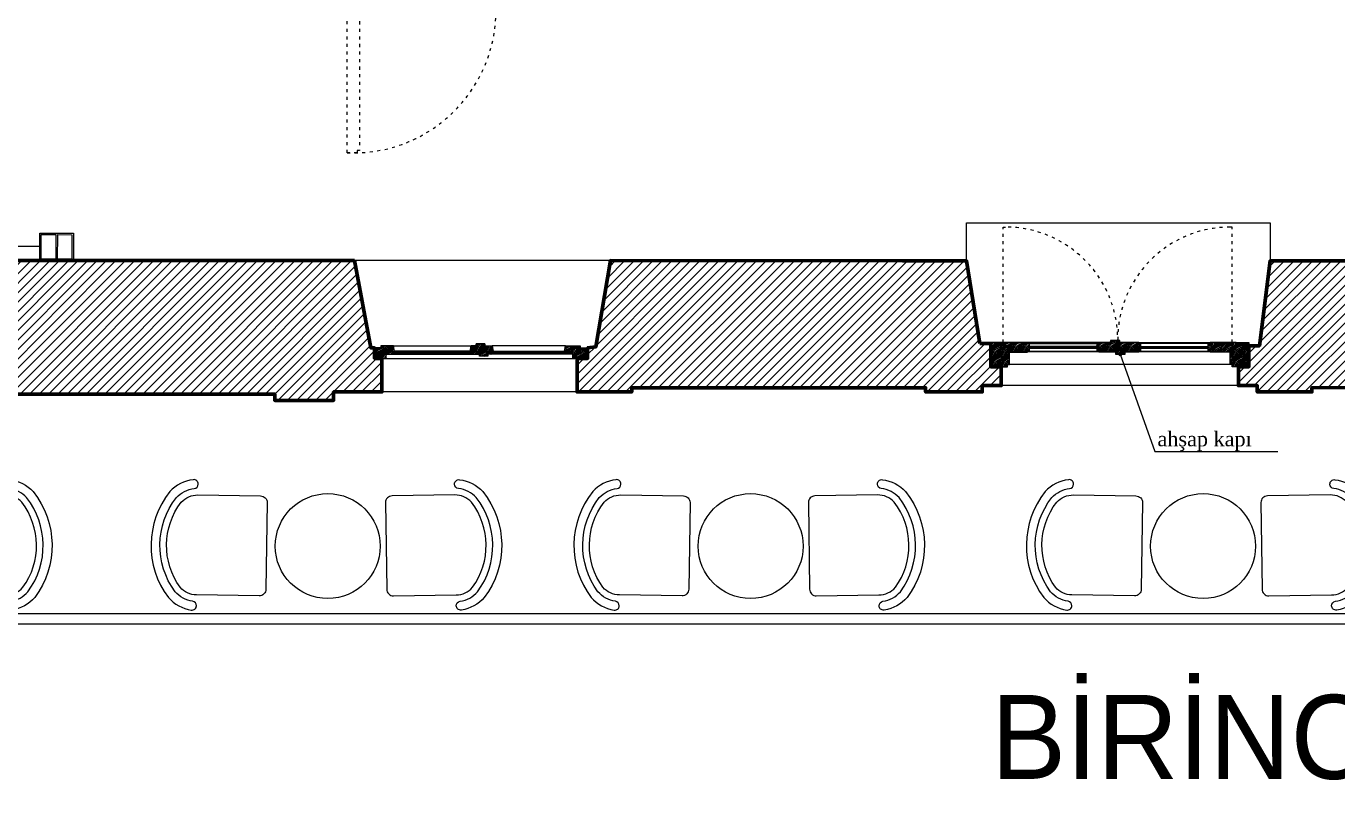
# Model space of a CAD drawing. Header units: millimetres. Extents: x 4980 to 19099, y 3891 to 5773.
# Drawn here: x 12572 to 13196, y 3911 to 4282 of the extents above; entities that cross this region are included whole.
import ezdxf

# ---------------------------------------------------------------- set-up
doc = ezdxf.new("R2010")
doc.units = ezdxf.units.MM
doc.linetypes.add('ACAD_ISO03W100', pattern=[30, 12, -18])
for name, color, linetype, lineweight in [('a 1', 200, 'Continuous', 9), ('a 2', 132, 'Continuous', 20), ('a ahşap tarama', 46, 'Continuous', 0), ('a duvar', 84, 'Continuous', 50), ('a kapı 2', 51, 'Continuous', 9), ('a pencere 0', 252, 'Continuous', 0), ('a pencere cam', 121, 'Continuous', 0), ('a pencere doğrama', 41, 'Continuous', 20), ('no3_duvar tarama', 253, 'Continuous', 9), ('PLAN YAZI', 4, 'Continuous', 9)]:
    doc.layers.add(name, color=color, linetype=linetype, lineweight=lineweight)
doc.layers.add('no3_mermer gorunus on_Stift_Nr__32', color=7, linetype='Continuous', lineweight=20, true_color=0xffc58a)
doc.layers.add('no3_tefris ön ince_Stift_Nr__194', color=7, linetype='Continuous', lineweight=20, true_color=0x3e007e)
doc.styles.get("Standard").update_dxf_attribs({"font": 'stylu.ttf', "height": 10})
pattern_1 = [(45, (-467.3525, 13840.0737), (-2.245064, 2.245064), [])]
pattern_2 = [(0, (-6630.8697, 8505.284), (5, 5), [0.25, -4.75]), (90, (-6628.8697, 8507.034), (-5, 5), [0.5, -4.5]), (45, (-6629.8697, 8506.534), (6e-16, 5), [0.3535, -1.0605, 0.3535, -0.707, 2.475, -2.1215678]), (45, (-6631.1197, 8505.034), (6e-16, 5), [0.35355, -0.7071, 0.35355, -5.6568678]), (45, (-6629.3697, 8505.534), (6e-16, 5), [0.35355, -6.7175178]), (45, (-6628.8697, 8505.284), (6e-16, 5), [0.35355, -6.7175178]), (45, (-6629.6197, 8505.784), (6e-16, 5), [0.35355, -6.7175178]), (45, (-6629.8697, 8506.034), (6e-16, 5), [0.7071, -6.3639678]), (45, (-6628.6197, 8509.784), (6e-16, 5), [0.7071, -6.3639678]), (45, (-6630.3697, 8506.284), (6e-16, 5), [1.4142, -5.6568678]), (45, (-6630.6197, 8506.534), (6e-16, 5), [1.4142, -5.6568678]), (45, (-6627.3697, 8508.034), (6e-16, 5), [1.4142, -5.6568678]), (45, (-6630.8697, 8507.034), (6e-16, 5), [1.06066, -6.0104078]), (45, (-6631.8697, 8507.784), (6e-16, 5), [1.06066, -6.0104078]), (45, (-6631.3697, 8507.284), (6e-16, 5), [1.06066, -6.0104078]), (45, (-6628.1197, 8508.784), (6e-16, 5), [1.767767, -5.3033008]), (45, (-6628.6197, 8509.034), (6e-16, 5), [1.767767, -5.3033008]), (45, (-6628.1197, 8507.784), (6e-16, 5), [2.4748737, -4.596194]), (26.565051, (-6630.3697, 8505.7842), (5, 2e-09), [0.559017, -10.6213229]), (26.565051, (-6629.3697, 8507.2842), (5, 2e-09), [0.559017, -10.6213229]), (26.565051, (-6629.6197, 8506.7842), (5, 2e-09), [0.559017, -10.6213229]), (26.565051, (-6630.6197, 8505.2842), (5, 2e-09), [1.118034, -10.0623059]), (26.565051, (-6629.6197, 8507.5342), (5, 2e-09), [1.677051, -9.5032889]), (26.565051, (-6630.1197, 8507.7842), (5, 2e-09), [2.236068, -8.9442719]), (26.565051, (-6630.6197, 8508.0342), (5, 2e-09), [2.236068, -8.9442719]), (26.565051, (-6631.3697, 8509.5342), (5, 2e-09), [2.236068, -8.9442719]), (26.565051, (-6631.3697, 8509.0342), (5, 2e-09), [2.795085, -8.3852549]), (26.565051, (-6631.1197, 8508.5342), (5, 2e-09), [2.795085, -8.3852549]), (63.434949, (-6629.3697, 8506.5342), (3e-10, 5), [0.559017, -10.6213229]), (63.434949, (-6630.1197, 8506.0342), (3e-10, 5), [0.559017, -10.6213229]), (63.434949, (-6630.8697, 8505.2842), (3e-10, 5), [1.118034, -10.0623059]), (63.434949, (-6629.3697, 8506.0342), (3e-10, 5), [1.118034, -10.0623059]), (63.434949, (-6631.3697, 8505.0342), (3e-10, 5), [1.677051, -9.5032889]), (63.434949, (-6631.8697, 8505.0342), (3e-10, 5), [2.236068, -8.9442719]), (63.434949, (-6627.3697, 8505.2842), (3e-10, 5), [2.236068, -8.9442719]), (63.434949, (-6629.1197, 8505.7842), (3e-10, 5), [2.236068, -8.9442719]), (63.434949, (-6628.1197, 8505.2842), (3e-10, 5), [2.795085, -8.3852549]), (63.434949, (-6628.6197, 8505.5342), (3e-10, 5), [2.795085, -8.3852549])]
pattern_3 = [(0, (-6630.8697, 9822.6693), (5, 5), [0.25, -4.75]), (90, (-6628.8697, 9824.4193), (-5, 5), [0.5, -4.5]), (45, (-6629.8697, 9823.9193), (6e-16, 5), [0.3535, -1.0605, 0.3535, -0.707, 2.475, -2.1215678]), (45, (-6631.1197, 9822.4193), (6e-16, 5), [0.35355, -0.7071, 0.35355, -5.6568678]), (45, (-6629.3697, 9822.9193), (6e-16, 5), [0.35355, -6.7175178]), (45, (-6628.8697, 9822.6693), (6e-16, 5), [0.35355, -6.7175178]), (45, (-6629.6197, 9823.1693), (6e-16, 5), [0.35355, -6.7175178]), (45, (-6629.8697, 9823.4193), (6e-16, 5), [0.7071, -6.3639678]), (45, (-6628.6197, 9827.1693), (6e-16, 5), [0.7071, -6.3639678]), (45, (-6630.3697, 9823.6693), (6e-16, 5), [1.4142, -5.6568678]), (45, (-6630.6197, 9823.9193), (6e-16, 5), [1.4142, -5.6568678]), (45, (-6627.3697, 9825.4193), (6e-16, 5), [1.4142, -5.6568678]), (45, (-6630.8697, 9824.4193), (6e-16, 5), [1.06066, -6.0104078]), (45, (-6631.8697, 9825.1693), (6e-16, 5), [1.06066, -6.0104078]), (45, (-6631.3697, 9824.6693), (6e-16, 5), [1.06066, -6.0104078]), (45, (-6628.1197, 9826.1693), (6e-16, 5), [1.767767, -5.3033008]), (45, (-6628.6197, 9826.4193), (6e-16, 5), [1.767767, -5.3033008]), (45, (-6628.1197, 9825.1693), (6e-16, 5), [2.4748737, -4.5961941]), (26.565051, (-6630.3697, 9823.1693), (5, 2e-09), [0.559017, -10.6213229]), (26.565051, (-6629.3697, 9824.6693), (5, 2e-09), [0.559017, -10.6213229]), (26.565051, (-6629.6197, 9824.1693), (5, 2e-09), [0.559017, -10.6213229]), (26.565051, (-6630.6197, 9822.6693), (5, 2e-09), [1.118034, -10.0623059]), (26.565051, (-6629.6197, 9824.9193), (5, 2e-09), [1.677051, -9.5032889]), (26.565051, (-6630.1197, 9825.1693), (5, 2e-09), [2.236068, -8.9442719]), (26.565051, (-6630.6197, 9825.4193), (5, 2e-09), [2.236068, -8.9442719]), (26.565051, (-6631.3697, 9826.9193), (5, 2e-09), [2.236068, -8.9442719]), (26.565051, (-6631.3697, 9826.4193), (5, 2e-09), [2.795085, -8.3852549]), (26.565051, (-6631.1197, 9825.9193), (5, 2e-09), [2.795085, -8.3852549]), (63.434949, (-6629.3697, 9823.9193), (3e-10, 5), [0.559017, -10.6213229]), (63.434949, (-6630.1197, 9823.4193), (3e-10, 5), [0.559017, -10.6213229]), (63.434949, (-6630.8697, 9822.6693), (3e-10, 5), [1.118034, -10.0623059]), (63.434949, (-6629.3697, 9823.4193), (3e-10, 5), [1.118034, -10.0623059]), (63.434949, (-6631.3697, 9822.4193), (3e-10, 5), [1.677051, -9.5032889]), (63.434949, (-6631.8697, 9822.4193), (3e-10, 5), [2.236068, -8.9442719]), (63.434949, (-6627.3697, 9822.6693), (3e-10, 5), [2.236068, -8.9442719]), (63.434949, (-6629.1197, 9823.1693), (3e-10, 5), [2.236068, -8.9442719]), (63.434949, (-6628.1197, 9822.6693), (3e-10, 5), [2.795085, -8.3852549]), (63.434949, (-6628.6197, 9822.9193), (3e-10, 5), [2.795085, -8.3852549])]
pattern_4 = [(0, (-3946.249, 9832.7136), (5, 5), [0.25, -4.75]), (90, (-3944.249, 9834.4636), (-5, 5), [0.5, -4.5]), (45, (-3945.2492, 9833.9636), (6e-16, 5), [0.3535, -1.0605, 0.3535, -0.707, 2.475, -2.1215678]), (45, (-3946.4992, 9832.4636), (6e-16, 5), [0.35355, -0.7071, 0.35355, -5.6568678]), (45, (-3944.7492, 9832.9636), (6e-16, 5), [0.35355, -6.7175178]), (45, (-3944.2492, 9832.7136), (6e-16, 5), [0.35355, -6.7175178]), (45, (-3944.9992, 9833.2136), (6e-16, 5), [0.35355, -6.7175178]), (45, (-3945.2492, 9833.4636), (6e-16, 5), [0.7071, -6.3639678]), (45, (-3943.9992, 9837.2136), (6e-16, 5), [0.7071, -6.3639678]), (45, (-3945.7492, 9833.7136), (6e-16, 5), [1.4142, -5.6568678]), (45, (-3945.9992, 9833.9636), (6e-16, 5), [1.4142, -5.6568678]), (45, (-3942.7492, 9835.4636), (6e-16, 5), [1.4142, -5.6568678]), (45, (-3946.2492, 9834.4636), (6e-16, 5), [1.06066, -6.0104078]), (45, (-3947.2492, 9835.2136), (6e-16, 5), [1.06066, -6.0104078]), (45, (-3946.7492, 9834.7136), (6e-16, 5), [1.06066, -6.0104078]), (45, (-3943.4992, 9836.2136), (6e-16, 5), [1.767767, -5.3033008]), (45, (-3943.9992, 9836.4636), (6e-16, 5), [1.767767, -5.3033008]), (45, (-3943.4992, 9835.2136), (6e-16, 5), [2.4748737, -4.596194]), (26.565051, (-3945.7492, 9833.2136), (5, 2e-09), [0.559017, -10.6213229]), (26.565051, (-3944.7492, 9834.7136), (5, 2e-09), [0.559017, -10.6213229]), (26.565051, (-3944.9992, 9834.2136), (5, 2e-09), [0.559017, -10.6213229]), (26.565051, (-3945.9992, 9832.7136), (5, 2e-09), [1.118034, -10.0623059]), (26.565051, (-3944.9992, 9834.9636), (5, 2e-09), [1.677051, -9.5032889]), (26.565051, (-3945.4992, 9835.2136), (5, 2e-09), [2.236068, -8.9442719]), (26.565051, (-3945.9992, 9835.4636), (5, 2e-09), [2.236068, -8.9442719]), (26.565051, (-3946.7492, 9836.9636), (5, 2e-09), [2.236068, -8.9442719]), (26.565051, (-3946.7492, 9836.4636), (5, 2e-09), [2.795085, -8.3852549]), (26.565051, (-3946.4992, 9835.9636), (5, 2e-09), [2.795085, -8.3852549]), (63.434949, (-3944.7492, 9833.9636), (3e-10, 5), [0.559017, -10.6213229]), (63.434949, (-3945.4992, 9833.4636), (3e-10, 5), [0.559017, -10.6213229]), (63.434949, (-3946.2492, 9832.7136), (3e-10, 5), [1.118034, -10.0623059]), (63.434949, (-3944.7492, 9833.4636), (3e-10, 5), [1.118034, -10.0623059]), (63.434949, (-3946.7492, 9832.4636), (3e-10, 5), [1.677051, -9.5032889]), (63.434949, (-3947.2492, 9832.4636), (3e-10, 5), [2.236068, -8.9442719]), (63.434949, (-3942.7492, 9832.7136), (3e-10, 5), [2.236068, -8.9442719]), (63.434949, (-3944.4992, 9833.2136), (3e-10, 5), [2.236068, -8.9442719]), (63.434949, (-3943.4992, 9832.7136), (3e-10, 5), [2.795085, -8.3852549]), (63.434949, (-3943.9992, 9832.9636), (3e-10, 5), [2.795085, -8.3852549])]

# ---------------------------------------------------------------- blocks, each defined once
blk = doc.blocks.new('4535353')
at = {"color": 5}
for p, q in [((9628.58, 2179.4), (9628.58, 2167.8)), ((9629.28, 2179.4), (9629.28, 2167.8))]:
    blk.add_line(p, q, dxfattribs=at)
blk.add_lwpolyline([(9620.93, 2180.1), (9636.93, 2180.1), (9636.93, 2167.1), (9620.93, 2167.1), (9620.93, 2180.1)], close=True, dxfattribs=at)
for points in [[(9628.58, 2167.8), (9621.63, 2167.8), (9621.63, 2179.4), (9628.58, 2179.4)], [(9629.28, 2179.4), (9636.23, 2179.4), (9636.23, 2167.8), (9629.28, 2167.8)]]:
    blk.add_lwpolyline(points, dxfattribs=at)
blk = doc.blocks.new('asdsdzfsd')
at = {"layer": 'a ahşap tarama', "lineweight": 5}
h = blk.add_hatch(dxfattribs=at)
h.set_pattern_fill('WOODFACE', color=256, scale=5, angle=180.00012, style=0, pattern_type=2)
h.set_pattern_definition([(180.00012, (17266.555, -6868.445), (-4.9999897, -5.0000103), [0.25, -4.75]), (270.00012, (17264.555, -6870.195), (5.0000103, -4.9999897), [0.5, -4.5]), (225.000118, (17265.555, -6869.6952), (1.03e-05, -5), [0.3535, -1.0605, 0.3535, -0.707, 2.475, -2.1215678]), (225.000118, (17266.805, -6868.195), (1.03e-05, -5), [0.35355, -0.7071, 0.35355, -5.6568678]), (225.000118, (17265.055, -6868.6952), (1.03e-05, -5), [0.35355, -6.7175178]), (225.000118, (17264.555, -6868.4452), (1.03e-05, -5), [0.35355, -6.7175178]), (225.000118, (17265.305, -6868.9452), (1.03e-05, -5), [0.35355, -6.7175178]), (225.000118, (17265.555, -6869.1952), (1.03e-05, -5), [0.7071, -6.3639678]), (225.000118, (17264.305, -6872.9452), (1.03e-05, -5), [0.7071, -6.3639678]), (225.000118, (17266.055, -6869.445), (1.03e-05, -5), [1.4142, -5.6568678]), (225.000118, (17266.305, -6869.695), (1.03e-05, -5), [1.4142, -5.6568678]), (225.000118, (17263.055, -6871.1952), (1.03e-05, -5), [1.4142, -5.6568678]), (225.000118, (17266.555, -6870.195), (1.03e-05, -5), [1.06066, -6.0104078]), (225.000118, (17267.555, -6870.945), (1.03e-05, -5), [1.06066, -6.0104078]), (225.000118, (17267.055, -6870.445), (1.03e-05, -5), [1.06066, -6.0104078]), (225.000118, (17263.805, -6871.9452), (1.03e-05, -5), [1.767767, -5.3033008]), (225.000118, (17264.305, -6872.1952), (1.03e-05, -5), [1.767767, -5.3033008]), (225.000118, (17263.805, -6870.9452), (1.03e-05, -5), [2.4748737, -4.596194]), (206.56517, (17266.055, -6868.9452), (-5, -1.03e-05), [0.559017, -10.6213229]), (206.56517, (17265.055, -6870.4452), (-5, -1.03e-05), [0.559017, -10.6213229]), (206.56517, (17265.305, -6869.9452), (-5, -1.03e-05), [0.559017, -10.6213229]), (206.56517, (17266.305, -6868.4452), (-5, -1.03e-05), [1.118034, -10.0623059]), (206.56517, (17265.305, -6870.6952), (-5, -1.03e-05), [1.677051, -9.503289]), (206.56517, (17265.805, -6870.9452), (-5, -1.03e-05), [2.236068, -8.944272]), (206.56517, (17266.305, -6871.1952), (-5, -1.03e-05), [2.236068, -8.944272]), (206.56517, (17267.055, -6872.6952), (-5, -1.03e-05), [2.236068, -8.944272]), (206.56517, (17267.055, -6872.1952), (-5, -1.03e-05), [2.795085, -8.3852549]), (206.56517, (17266.805, -6871.6952), (-5, -1.03e-05), [2.795085, -8.3852549]), (243.435067, (17265.055, -6869.6952), (1.03e-05, -5), [0.559017, -10.6213229]), (243.435067, (17265.805, -6869.1952), (1.03e-05, -5), [0.559017, -10.6213229]), (243.435067, (17266.555, -6868.4452), (1.03e-05, -5), [1.118034, -10.0623059]), (243.435067, (17265.055, -6869.1952), (1.03e-05, -5), [1.118034, -10.0623059]), (243.435067, (17267.055, -6868.1952), (1.03e-05, -5), [1.677051, -9.503289]), (243.435067, (17267.555, -6868.1952), (1.03e-05, -5), [2.236068, -8.944272]), (243.435067, (17263.055, -6868.4452), (1.03e-05, -5), [2.236068, -8.944272]), (243.435067, (17264.805, -6868.9452), (1.03e-05, -5), [2.236068, -8.944272]), (243.435067, (17263.805, -6868.4452), (1.03e-05, -5), [2.795085, -8.3852549]), (243.435067, (17264.305, -6868.6952), (1.03e-05, -5), [2.795085, -8.3852549])])
h.paths.add_polyline_path([(8136.88, 2013.53), (8139.88, 2013.53), (8139.88, 2015.53), (8138.88, 2015.53), (8138.88, 2018.53), (8134.39, 2018.54), (8134.39, 2013.52)])
h = blk.add_hatch(dxfattribs=at)
h.set_pattern_fill('WOODFACE', color=256, scale=5, style=0, pattern_type=2)
h.set_pattern_definition(pattern_4)
h.paths.add_polyline_path([(8143.88, 2015.53), (8143.88, 2017.02), (8143.38, 2019.52), (8137.38, 2019.52), (8137.38, 2018.53), (8138.88, 2018.53), (8138.88, 2015.53), (8139.88, 2015.53)])
h = blk.add_hatch(dxfattribs=at)
h.set_pattern_fill('WOODFACE', color=256, scale=5, style=0, pattern_type=2)
h.set_pattern_definition(pattern_4)
h.paths.add_polyline_path([(8179.88, 2015.52), (8179.88, 2017.02), (8180.38, 2019.52), (8182.88, 2019.52), (8182.88, 2020.52), (8186.88, 2020.52), (8186.88, 2019.52), (8185.38, 2019.52), (8185.38, 2015.94), (8185.38, 2015.52), (8180.09, 2015.52)])
h = blk.add_hatch(dxfattribs=at)
h.set_pattern_fill('WOODFACE', color=256, scale=5, style=0, pattern_type=2)
h.set_pattern_definition(pattern_4)
h.paths.add_polyline_path([(8190.38, 2019.52), (8190.88, 2017.02), (8190.88, 2015.52), (8188.38, 2015.52), (8188.38, 2014.52), (8184.38, 2014.52), (8184.38, 2015.52), (8185.38, 2015.52), (8185.38, 2019.11), (8185.38, 2019.52)])
h = blk.add_hatch(dxfattribs=at)
h.set_pattern_fill('WOODFACE', color=256, scale=5, style=0, pattern_type=2)
h.set_pattern_definition([(0, (-3946.249, 8515.3285), (5, 5), [0.25, -4.75]), (90, (-3944.249, 8517.0785), (-5, 5), [0.5, -4.5]), (45, (-3945.2492, 8516.5785), (6e-16, 5), [0.3535, -1.0605, 0.3535, -0.707, 2.475, -2.1215678]), (45, (-3946.4992, 8515.0785), (6e-16, 5), [0.35355, -0.7071, 0.35355, -5.6568678]), (45, (-3944.7492, 8515.5785), (6e-16, 5), [0.35355, -6.7175178]), (45, (-3944.2492, 8515.3285), (6e-16, 5), [0.35355, -6.7175178]), (45, (-3944.9992, 8515.8285), (6e-16, 5), [0.35355, -6.7175178]), (45, (-3945.2492, 8516.0785), (6e-16, 5), [0.7071, -6.3639678]), (45, (-3943.9992, 8519.8285), (6e-16, 5), [0.7071, -6.3639678]), (45, (-3945.7492, 8516.3285), (6e-16, 5), [1.4142, -5.6568678]), (45, (-3945.9992, 8516.5785), (6e-16, 5), [1.4142, -5.6568678]), (45, (-3942.7492, 8518.0785), (6e-16, 5), [1.4142, -5.6568678]), (45, (-3946.2492, 8517.0785), (6e-16, 5), [1.06066, -6.0104078]), (45, (-3947.2492, 8517.8285), (6e-16, 5), [1.06066, -6.0104078]), (45, (-3946.7492, 8517.3285), (6e-16, 5), [1.06066, -6.0104078]), (45, (-3943.4992, 8518.8285), (6e-16, 5), [1.767767, -5.3033008]), (45, (-3943.9992, 8519.0785), (6e-16, 5), [1.767767, -5.3033008]), (45, (-3943.4992, 8517.8285), (6e-16, 5), [2.4748737, -4.596194]), (26.565051, (-3945.7492, 8515.8285), (5, 2e-09), [0.559017, -10.6213229]), (26.565051, (-3944.7492, 8517.3285), (5, 2e-09), [0.559017, -10.6213229]), (26.565051, (-3944.9992, 8516.8285), (5, 2e-09), [0.559017, -10.6213229]), (26.565051, (-3945.9992, 8515.3285), (5, 2e-09), [1.118034, -10.0623059]), (26.565051, (-3944.9992, 8517.5785), (5, 2e-09), [1.677051, -9.5032889]), (26.565051, (-3945.4992, 8517.8285), (5, 2e-09), [2.236068, -8.944272]), (26.565051, (-3945.9992, 8518.0785), (5, 2e-09), [2.236068, -8.944272]), (26.565051, (-3946.7492, 8519.5785), (5, 2e-09), [2.236068, -8.944272]), (26.565051, (-3946.7492, 8519.0785), (5, 2e-09), [2.795085, -8.3852549]), (26.565051, (-3946.4992, 8518.5785), (5, 2e-09), [2.795085, -8.3852549]), (63.434949, (-3944.7492, 8516.5785), (3e-10, 5), [0.559017, -10.6213229]), (63.434949, (-3945.4992, 8516.0785), (3e-10, 5), [0.559017, -10.6213229]), (63.434949, (-3946.2492, 8515.3285), (3e-10, 5), [1.118034, -10.0623059]), (63.434949, (-3944.7492, 8516.0785), (3e-10, 5), [1.118034, -10.0623059]), (63.434949, (-3946.7492, 8515.0785), (3e-10, 5), [1.677051, -9.5032889]), (63.434949, (-3947.2492, 8515.0785), (3e-10, 5), [2.236068, -8.944272]), (63.434949, (-3942.7492, 8515.3285), (3e-10, 5), [2.236068, -8.944272]), (63.434949, (-3944.4992, 8515.8285), (3e-10, 5), [2.236068, -8.944272]), (63.434949, (-3943.4992, 8515.3285), (3e-10, 5), [2.795085, -8.3852549]), (63.434949, (-3943.9992, 8515.5785), (3e-10, 5), [2.795085, -8.3852549])])
edge = h.paths.add_edge_path()
edge.add_line((8224.88, 2015.52), (8229.88, 2015.53))
edge.add_line((8229.88, 2015.53), (8230.88, 2015.53))
edge.add_line((8230.88, 2015.53), (8230.88, 2018.53))
edge.add_line((8230.88, 2018.53), (8232.38, 2018.53))
edge.add_line((8232.38, 2018.53), (8232.38, 2019.52))
edge.add_line((8232.38, 2019.52), (8225.38, 2019.52))
edge.add_line((8225.38, 2019.52), (8224.88, 2017.02))
edge.add_line((8224.88, 2017.02), (8224.88, 2015.52))
h = blk.add_hatch(dxfattribs=at)
h.set_pattern_fill('WOODFACE', color=256, scale=5, angle=180.00012, style=0, pattern_type=2)
h.set_pattern_definition([(180.00012, (17266.555, -8185.8303), (-4.9999897, -5.0000103), [0.25, -4.75]), (270.00012, (17264.555, -8187.5803), (5.0000103, -4.9999897), [0.5, -4.5]), (225.000118, (17265.555, -8187.0803), (1.03e-05, -5), [0.3535, -1.0605, 0.3535, -0.707, 2.475, -2.1215678]), (225.000118, (17266.805, -8185.5803), (1.03e-05, -5), [0.35355, -0.7071, 0.35355, -5.6568678]), (225.000118, (17265.055, -8186.0803), (1.03e-05, -5), [0.35355, -6.7175178]), (225.000118, (17264.555, -8185.8303), (1.03e-05, -5), [0.35355, -6.7175178]), (225.000118, (17265.305, -8186.3303), (1.03e-05, -5), [0.35355, -6.7175178]), (225.000118, (17265.555, -8186.5803), (1.03e-05, -5), [0.7071, -6.3639678]), (225.000118, (17264.305, -8190.3303), (1.03e-05, -5), [0.7071, -6.3639678]), (225.000118, (17266.055, -8186.8303), (1.03e-05, -5), [1.4142, -5.6568678]), (225.000118, (17266.305, -8187.0803), (1.03e-05, -5), [1.4142, -5.6568678]), (225.000118, (17263.055, -8188.5803), (1.03e-05, -5), [1.4142, -5.6568678]), (225.000118, (17266.555, -8187.5803), (1.03e-05, -5), [1.06066, -6.0104078]), (225.000118, (17267.555, -8188.3303), (1.03e-05, -5), [1.06066, -6.0104078]), (225.000118, (17267.055, -8187.8303), (1.03e-05, -5), [1.06066, -6.0104078]), (225.000118, (17263.805, -8189.3303), (1.03e-05, -5), [1.767767, -5.3033008]), (225.000118, (17264.305, -8189.5803), (1.03e-05, -5), [1.767767, -5.3033008]), (225.000118, (17263.805, -8188.3303), (1.03e-05, -5), [2.4748737, -4.596194]), (206.56517, (17266.055, -8186.3303), (-5, -1.032e-05), [0.559017, -10.6213229]), (206.56517, (17265.055, -8187.8303), (-5, -1.032e-05), [0.559017, -10.6213229]), (206.56517, (17265.305, -8187.3303), (-5, -1.032e-05), [0.559017, -10.6213229]), (206.56517, (17266.305, -8185.8303), (-5, -1.032e-05), [1.118034, -10.0623059]), (206.56517, (17265.305, -8188.0803), (-5, -1.032e-05), [1.677051, -9.5032889]), (206.56517, (17265.805, -8188.3303), (-5, -1.032e-05), [2.236068, -8.944272]), (206.56517, (17266.305, -8188.5803), (-5, -1.032e-05), [2.236068, -8.944272]), (206.56517, (17267.055, -8190.0803), (-5, -1.032e-05), [2.236068, -8.944272]), (206.56517, (17267.055, -8189.5803), (-5, -1.032e-05), [2.795085, -8.3852549]), (206.56517, (17266.805, -8189.0803), (-5, -1.032e-05), [2.795085, -8.3852549]), (243.435067, (17265.055, -8187.0803), (1.03e-05, -5), [0.559017, -10.6213229]), (243.435067, (17265.805, -8186.5803), (1.03e-05, -5), [0.559017, -10.6213229]), (243.435067, (17266.555, -8185.8303), (1.03e-05, -5), [1.118034, -10.0623059]), (243.435067, (17265.055, -8186.5803), (1.03e-05, -5), [1.118034, -10.0623059]), (243.435067, (17267.055, -8185.5803), (1.03e-05, -5), [1.677051, -9.5032889]), (243.435067, (17267.555, -8185.5803), (1.03e-05, -5), [2.236068, -8.944272]), (243.435067, (17263.055, -8185.8303), (1.03e-05, -5), [2.236068, -8.944272]), (243.435067, (17264.805, -8186.3303), (1.03e-05, -5), [2.236068, -8.944272]), (243.435067, (17263.805, -8185.8303), (1.03e-05, -5), [2.795085, -8.3852549]), (243.435067, (17264.305, -8186.0803), (1.03e-05, -5), [2.795085, -8.3852549])])
h.paths.add_polyline_path([(8231.88, 2013.52), (8235.89, 2013.52), (8235.89, 2018.52), (8230.88, 2018.53), (8230.88, 2015.53), (8228.88, 2015.53), (8228.88, 2013.53)])
h = blk.add_hatch(dxfattribs=at)
h.set_pattern_fill('WOODFACE', color=256, scale=5, style=0, pattern_type=2)
h.set_pattern_definition(pattern_2)
edge = h.paths.add_edge_path()
edge.add_line((8427.88, 2021.06), (8433.88, 2021.06))
edge.add_line((8433.88, 2021.06), (8433.88, 2019.55))
edge.add_line((8433.88, 2019.55), (8435.88, 2019.55))
edge.add_line((8435.88, 2019.55), (8435.88, 2016.55))
edge.add_line((8435.88, 2016.55), (8436.88, 2016.55))
edge.add_line((8436.88, 2016.55), (8436.88, 2010.55))
edge.add_line((8436.88, 2010.55), (8435.88, 2010.55))
edge.add_line((8435.88, 2010.55), (8435.88, 2009.55))
edge.add_line((8435.88, 2009.55), (8427.88, 2009.55))
edge.add_line((8427.88, 2009.55), (8427.88, 2021.05))
h = blk.add_hatch(dxfattribs=at)
h.set_pattern_fill('WOODFACE', color=256, scale=5, style=0, pattern_type=2)
h.set_pattern_definition(pattern_3)
h.paths.add_polyline_path([(8433.88, 2021.06), (8433.88, 2019.55), (8435.88, 2019.55), (8435.88, 2016.55), (8445.38, 2016.55), (8445.38, 2016.95), (8446.38, 2016.95), (8446.38, 2020.66), (8445.38, 2020.66), (8445.38, 2021.06)])
h = blk.add_hatch(dxfattribs=at)
h.set_pattern_fill('WOODFACE', color=256, scale=5, style=0, pattern_type=2)
h.set_pattern_definition(pattern_3)
h.paths.add_polyline_path([(8479.38, 2020.66), (8478.38, 2020.66), (8478.38, 2016.95), (8479.38, 2016.95), (8479.38, 2016.56), (8488.38, 2016.56), (8488.38, 2021.06), (8489.38, 2021.06), (8489.38, 2022.06), (8484.88, 2022.06), (8484.88, 2021.06), (8479.38, 2021.06)])
h = blk.add_hatch(dxfattribs=at)
h.set_pattern_fill('WOODFACE', color=256, scale=5, style=0, pattern_type=2)
h.set_pattern_definition([(0, (-6630.8697, 9822.6694), (5, 5), [0.25, -4.75]), (90, (-6628.8697, 9824.4194), (-5, 5), [0.5, -4.5]), (45, (-6629.8697, 9823.9194), (6e-16, 5), [0.3535, -1.0605, 0.3535, -0.707, 2.475, -2.1215678]), (45, (-6631.1197, 9822.4194), (6e-16, 5), [0.35355, -0.7071, 0.35355, -5.6568678]), (45, (-6629.3697, 9822.9194), (6e-16, 5), [0.35355, -6.7175178]), (45, (-6628.8697, 9822.6694), (6e-16, 5), [0.35355, -6.7175178]), (45, (-6629.6197, 9823.1694), (6e-16, 5), [0.35355, -6.7175178]), (45, (-6629.8697, 9823.4194), (6e-16, 5), [0.7071, -6.3639678]), (45, (-6628.6197, 9827.1694), (6e-16, 5), [0.7071, -6.3639678]), (45, (-6630.3697, 9823.6694), (6e-16, 5), [1.4142, -5.6568678]), (45, (-6630.6197, 9823.9194), (6e-16, 5), [1.4142, -5.6568678]), (45, (-6627.3697, 9825.4194), (6e-16, 5), [1.4142, -5.6568678]), (45, (-6630.8697, 9824.4194), (6e-16, 5), [1.06066, -6.0104078]), (45, (-6631.8697, 9825.1694), (6e-16, 5), [1.06066, -6.0104078]), (45, (-6631.3697, 9824.6694), (6e-16, 5), [1.06066, -6.0104078]), (45, (-6628.1197, 9826.1694), (6e-16, 5), [1.767767, -5.3033008]), (45, (-6628.6197, 9826.4194), (6e-16, 5), [1.767767, -5.3033008]), (45, (-6628.1197, 9825.1694), (6e-16, 5), [2.4748737, -4.5961941]), (26.565051, (-6630.3697, 9823.1694), (5, 2e-09), [0.559017, -10.6213229]), (26.565051, (-6629.3697, 9824.6694), (5, 2e-09), [0.559017, -10.6213229]), (26.565051, (-6629.6197, 9824.1694), (5, 2e-09), [0.559017, -10.6213229]), (26.565051, (-6630.6197, 9822.6694), (5, 2e-09), [1.118034, -10.0623059]), (26.565051, (-6629.6197, 9824.9194), (5, 2e-09), [1.677051, -9.5032889]), (26.565051, (-6630.1197, 9825.1694), (5, 2e-09), [2.236068, -8.9442719]), (26.565051, (-6630.6197, 9825.4194), (5, 2e-09), [2.236068, -8.9442719]), (26.565051, (-6631.3697, 9826.9194), (5, 2e-09), [2.236068, -8.9442719]), (26.565051, (-6631.3697, 9826.4194), (5, 2e-09), [2.795085, -8.3852549]), (26.565051, (-6631.1197, 9825.9194), (5, 2e-09), [2.795085, -8.3852549]), (63.434949, (-6629.3697, 9823.9194), (3e-10, 5), [0.559017, -10.6213229]), (63.434949, (-6630.1197, 9823.4194), (3e-10, 5), [0.559017, -10.6213229]), (63.434949, (-6630.8697, 9822.6694), (3e-10, 5), [1.118034, -10.0623059]), (63.434949, (-6629.3697, 9823.4194), (3e-10, 5), [1.118034, -10.0623059]), (63.434949, (-6631.3697, 9822.4194), (3e-10, 5), [1.677051, -9.5032889]), (63.434949, (-6631.8697, 9822.4194), (3e-10, 5), [2.236068, -8.9442719]), (63.434949, (-6627.3697, 9822.6694), (3e-10, 5), [2.236068, -8.9442719]), (63.434949, (-6629.1197, 9823.1694), (3e-10, 5), [2.236068, -8.9442719]), (63.434949, (-6628.1197, 9822.6694), (3e-10, 5), [2.795085, -8.3852549]), (63.434949, (-6628.6197, 9822.9194), (3e-10, 5), [2.795085, -8.3852549])])
h.paths.add_polyline_path([(8487.38, 2016.56), (8487.38, 2015.56), (8491.88, 2015.56), (8491.88, 2016.56), (8498.38, 2016.56), (8498.38, 2016.96), (8499.38, 2016.96), (8499.38, 2020.65), (8498.38, 2020.65), (8498.38, 2021.05), (8488.38, 2021.06), (8488.38, 2016.56)])
h = blk.add_hatch(dxfattribs=at)
h.set_pattern_fill('WOODFACE', color=256, scale=5, style=0, pattern_type=2)
h.set_pattern_definition(pattern_2)
edge = h.paths.add_edge_path()
edge.add_line((8531.38, 2020.65), (8532.38, 2020.65))
edge.add_line((8532.38, 2020.65), (8532.38, 2021.05))
h.paths.add_polyline_path([(8531.38, 2019.15), (8531.38, 2016.96), (8532.38, 2016.96), (8532.38, 2016.56), (8542.88, 2016.56), (8542.88, 2019.56), (8544.88, 2019.56), (8544.88, 2021.05), (8532.38, 2021.05), (8532.38, 2020.65), (8531.38, 2020.65)])
h = blk.add_hatch(dxfattribs=at)
h.set_pattern_fill('WOODFACE', color=256, scale=5, style=0, pattern_type=2)
h.set_pattern_definition(pattern_2)
edge = h.paths.add_edge_path()
edge.add_line((8550.88, 2021.06), (8544.88, 2021.06))
edge.add_line((8544.88, 2021.06), (8544.88, 2019.56))
edge.add_line((8544.88, 2019.56), (8542.88, 2019.56))
edge.add_line((8542.88, 2019.56), (8542.88, 2016.56))
edge.add_line((8542.88, 2016.56), (8541.88, 2016.56))
edge.add_line((8541.88, 2016.56), (8541.88, 2010.56))
edge.add_line((8541.88, 2010.56), (8542.88, 2010.56))
edge.add_line((8542.88, 2010.56), (8542.88, 2009.56))
edge.add_line((8542.88, 2009.56), (8550.88, 2009.56))
edge.add_line((8550.88, 2009.56), (8550.88, 2021.06))
at = {"layer": 'a pencere cam', "lineweight": 5}
for points in [[(8143.88, 2016.52), (8179.88, 2016.52), (8179.88, 2016.02), (8143.88, 2016.02)], [(8190.88, 2016.52), (8224.88, 2016.52), (8224.88, 2016.02), (8190.88, 2016.02)], [(8446.38, 2019.16), (8478.38, 2019.16), (8478.38, 2018.45), (8446.38, 2018.45)], [(8499.38, 2019.15), (8531.38, 2019.15), (8531.38, 2018.46), (8499.38, 2018.46)]]:
    blk.add_hatch(color=256, dxfattribs=at).paths.add_polyline_path(points)
at = {"layer": 'no3_duvar tarama'}
h = blk.add_hatch(dxfattribs=at)
h.set_pattern_fill('ANSI31', color=256, style=0)
h.set_pattern_definition(pattern_1)
h.paths.add_polyline_path([(8124.91, 2060.1), (8132.67, 2018.53), (8134.39, 2018.54), (8134.39, 2013.52), (8137.88, 2013.52), (8137.88, 1997.52), (8114.88, 1997.52), (8114.88, 1993.52), (8086.88, 1993.52), (8086.88, 1996.52), (7953.88, 1996.51), (7953.88, 1993.51), (7928.88, 1993.51), (7928.88, 2009.49), (7931.89, 2009.49), (7931.89, 2014.49), (7937.56, 2014.5), (7943.78, 2060.15), (7948.87, 2060.15), (7999.5, 2060.13)])
h = blk.add_hatch(dxfattribs=at)
h.set_pattern_fill('ANSI31', color=256, style=0)
h.set_pattern_definition(pattern_1)
h.paths.add_polyline_path([(8422.7, 2020.67), (8427.88, 2020.55), (8427.88, 2009.55), (8432.88, 2009.55), (8432.88, 2000.55), (8423.88, 2000.55), (8423.88, 1997.55), (8396.88, 1997.55), (8396.88, 1999.55), (8256.88, 1999.53), (8256.88, 1997.53), (8230.88, 1997.53), (8230.88, 2013.53), (8235.89, 2013.52), (8235.89, 2018.52), (8239.78, 2018.97), (8246.79, 2060.08), (8385.86, 2060.04), (8416.35, 2060.04)])
h = blk.add_hatch(dxfattribs=at)
h.set_pattern_fill('ANSI31', color=256, style=0)
h.set_pattern_definition(pattern_1)
h.paths.add_polyline_path([(8730.73, 2059.96), (8737.88, 2018.58), (8738.39, 2018.59), (8738.39, 2013.56), (8741.88, 2013.59), (8741.88, 1997.58), (8716.88, 1997.58), (8716.88, 1999.58), (8580.88, 1999.57), (8580.88, 1997.57), (8554.88, 1997.56), (8554.88, 2000.56), (8545.88, 2000.56), (8545.88, 2009.56), (8550.88, 2009.56), (8550.88, 2019.56), (8555.88, 2019.56), (8561.07, 2060), (8637.96, 2059.98), (8670.87, 2059.97)])
at = {"layer": 'PLAN YAZI'}
h = blk.add_hatch(color=256, dxfattribs=at)
h.dxf.hatch_style = 1
edge = h.paths.add_edge_path()
edge.add_ellipse((8489.63, 2015.56), major_axis=(-0.021, 0.888), ratio=0.6911, start_angle=0, end_angle=360)
blk.add_line((7330.96, 2066.91), (7974.96, 2066.91))
at = {"layer": 'a 1'}
for p, q in [((6206.79, 1892.05), (9036.37, 1892.05)), ((6203.37, 1887.06), (9040.88, 1887.06))]:
    blk.add_line(p, q, dxfattribs=at)
at = {"layer": 'a 2'}
for points in [[(8416.35, 2060.04), (8416.35, 2078), (8561.07, 2078), (8561.07, 2060)], [(8246.79, 2060.08), (8124.91, 2060.1)], [(8545.88, 2000.56), (8432.88, 2000.56)], [(8230.88, 1997.53), (8137.88, 1997.53)]]:
    blk.add_lwpolyline(points, dxfattribs=at)
at = {"layer": 'a duvar'}
for points in [[(8124.91, 2060.1), (8132.67, 2018.53), (8134.39, 2018.54), (8134.39, 2013.52), (8137.88, 2013.52), (8137.88, 1997.52), (8114.88, 1997.52), (8114.88, 1993.52), (8086.88, 1993.52), (8086.88, 1996.52), (7953.88, 1996.51), (7953.88, 1993.51), (7928.88, 1993.51), (7928.88, 2009.49), (7931.89, 2009.49), (7931.89, 2014.49), (7937.56, 2014.5), (7943.78, 2060.15), (7948.87, 2060.15), (7999.5, 2060.13), (8124.91, 2060.1)], [(8422.7, 2020.67), (8427.88, 2020.55), (8427.88, 2009.55), (8432.88, 2009.55), (8432.88, 2000.55), (8423.88, 2000.55), (8423.88, 1997.55), (8396.88, 1997.55), (8396.88, 1999.55), (8256.88, 1999.53), (8256.88, 1997.53), (8230.88, 1997.53), (8230.88, 2013.53), (8235.89, 2013.52), (8235.89, 2018.52), (8239.78, 2018.97), (8246.79, 2060.08), (8385.86, 2060.04), (8416.35, 2060.04), (8422.7, 2020.67)], [(8730.73, 2059.96), (8737.88, 2018.58), (8738.39, 2018.59), (8738.39, 2013.56), (8741.88, 2013.59), (8741.88, 1997.58), (8716.88, 1997.58), (8716.88, 1999.58), (8580.88, 1999.57), (8580.88, 1997.57), (8554.88, 1997.56), (8554.88, 2000.56), (8545.88, 2000.56), (8545.88, 2009.56), (8550.88, 2009.56), (8550.88, 2019.56), (8555.88, 2019.56), (8561.07, 2060), (8637.96, 2059.98), (8670.87, 2059.97), (8730.73, 2059.96)]]:
    blk.add_lwpolyline(points, dxfattribs=at)
at = {"layer": 'a kapı 2', "linetype": 'ACAD_ISO03W100', "ltscale": 0.12}
blk.add_lwpolyline([(8126.18, 2112.46), (8126.18, 2111.46), (8121.38, 2111.46), (8121.38, 2182.26), (8126.18, 2182.26), (8126.18, 2181.26), (8127.18, 2181.26), (8127.18, 2112.46)], close=True, dxfattribs=at)
for points in [[(8433.88, 2076.06), (8434.88, 2076.06, -0.422335), (8488.38, 2021.06, -3.204459)], [(8542.92, 2076.06), (8541.92, 2076.06, 0.422335), (8488.42, 2021.06, 3.204459)]]:
    blk.add_lwpolyline(points, format="xyb", dxfattribs=at)
for points in [[(8433.88, 2021.06), (8433.88, 2076.06)], [(8542.92, 2021.06), (8542.92, 2076.06)]]:
    blk.add_lwpolyline(points, dxfattribs=at)
blk.add_arc((8124.38, 2179.28), 67.88, 267.46388, 3.25489, dxfattribs=at)
at = {"layer": 'a pencere 0'}
for points in [[(8143.38, 2019.52), (8180.38, 2019.52)], [(8179.88, 2017.02), (8143.88, 2017.02)], [(8225.38, 2019.52), (8190.38, 2019.52)], [(8190.88, 2017.02), (8224.88, 2017.02)], [(8479.38, 2021.06), (8445.38, 2021.06)], [(8479.38, 2016.56), (8445.38, 2016.55)], [(8446.38, 2020.66), (8478.38, 2020.66)], [(8446.38, 2016.95), (8478.38, 2016.95)], [(8498.38, 2021.05), (8532.38, 2021.05)], [(8532.38, 2016.56), (8498.38, 2016.56)], [(8531.38, 2020.65), (8499.38, 2020.65)], [(8499.38, 2016.96), (8531.38, 2016.96)], [(8139.88, 2013.52), (8229.88, 2013.53)], [(8143.88, 2015.52), (8179.88, 2015.52)], [(8224.88, 2015.52), (8190.88, 2015.52)], [(8541.88, 2010.56), (8436.88, 2010.55)]]:
    blk.add_lwpolyline(points, dxfattribs=at)
at = {"layer": 'a pencere cam', "lineweight": 5}
for p, q in [((8138.88, 2018.52), (8138.88, 2015.52)), ((8478.38, 2019.16), (8446.38, 2019.16)), ((8446.38, 2018.45), (8478.38, 2018.45)), ((8499.38, 2019.15), (8531.38, 2019.15)), ((8499.38, 2018.46), (8531.38, 2018.46)), ((8143.88, 2016.02), (8179.88, 2016.02)), ((8224.88, 2016.02), (8190.88, 2016.02))]:
    blk.add_line(p, q, dxfattribs=at)
for points in [[(8143.88, 2016.52), (8179.88, 2016.52), (8179.88, 2016.02), (8143.88, 2016.02)], [(8190.88, 2016.52), (8224.88, 2016.52), (8224.88, 2016.02), (8190.88, 2016.02)], [(8446.38, 2019.16), (8478.38, 2019.16), (8478.38, 2018.45), (8446.38, 2018.45)], [(8499.38, 2019.15), (8531.38, 2019.15), (8531.38, 2018.46), (8499.38, 2018.46)]]:
    blk.add_lwpolyline(points, close=True, dxfattribs=at)
for points in [[(8179.88, 2016.52), (8143.88, 2016.52)], [(8190.88, 2016.52), (8224.88, 2016.52)]]:
    blk.add_lwpolyline(points, dxfattribs=at)
at = {"layer": 'a pencere doğrama'}
for p, q in [((8134.39, 2018.54), (8132.67, 2018.53)), ((8143.88, 2017.02), (8143.38, 2019.52)), ((8143.88, 2016.52), (8143.88, 2017.02)), ((8179.88, 2017.02), (8180.38, 2019.52)), ((8179.88, 2016.52), (8179.88, 2017.02)), ((8182.88, 2019.52), (8180.38, 2019.52)), ((8182.88, 2020.52), (8182.88, 2019.52)), ((8186.88, 2020.52), (8182.88, 2020.52)), ((8185.38, 2015.52), (8185.38, 2019.52)), ((8185.38, 2019.52), (8186.88, 2019.52)), ((8185.38, 2015.52), (8185.38, 2019.52)), ((8186.88, 2019.52), (8186.88, 2020.52)), ((8186.88, 2019.52), (8190.38, 2019.52)), ((8190.88, 2017.02), (8190.38, 2019.52)), ((8190.88, 2016.52), (8190.88, 2017.02)), ((8224.88, 2017.02), (8225.38, 2019.52)), ((8224.88, 2016.52), (8224.88, 2017.02)), ((8224.88, 2015.52), (8224.88, 2016.52)), ((8433.88, 2021.06), (8427.88, 2021.05)), ((8433.88, 2019.55), (8433.88, 2020.55)), ((8433.88, 2019.55), (8433.88, 2020.55)), ((8433.88, 2019.55), (8433.88, 2020.55)), ((8433.88, 2019.55), (8433.88, 2020.55)), ((8435.88, 2019.55), (8433.88, 2019.55)), ((8435.88, 2019.55), (8433.88, 2019.55)), ((8435.88, 2019.55), (8433.88, 2019.55)), ((8435.88, 2019.55), (8433.88, 2019.55)), ((8435.88, 2016.55), (8435.88, 2019.55)), ((8435.88, 2016.55), (8435.88, 2019.55)), ((8435.88, 2016.55), (8435.88, 2019.55)), ((8435.88, 2016.55), (8435.88, 2019.55)), ((8436.88, 2016.55), (8435.88, 2016.55)), ((8436.88, 2016.55), (8435.88, 2016.55)), ((8436.88, 2016.55), (8435.88, 2016.55)), ((8436.88, 2016.55), (8435.88, 2016.55)), ((8436.88, 2010.55), (8436.88, 2016.55)), ((8436.88, 2010.55), (8436.88, 2016.55)), ((8436.88, 2010.55), (8436.88, 2016.55)), ((8436.88, 2010.55), (8436.88, 2016.55)), ((8541.88, 2016.56), (8542.88, 2016.56)), ((8541.88, 2010.56), (8541.88, 2016.56)), ((8541.88, 2016.56), (8542.88, 2016.56)), ((8541.88, 2010.56), (8541.88, 2016.56)), ((8541.88, 2016.56), (8542.88, 2016.56)), ((8541.88, 2010.56), (8541.88, 2016.56)), ((8541.88, 2016.56), (8542.88, 2016.56)), ((8541.88, 2010.56), (8541.88, 2016.56)), ((8542.88, 2019.56), (8544.88, 2019.56)), ((8542.88, 2016.56), (8542.88, 2019.56)), ((8542.88, 2019.56), (8544.88, 2019.56)), ((8542.88, 2016.56), (8542.88, 2019.56)), ((8542.88, 2019.56), (8544.88, 2019.56)), ((8542.88, 2016.56), (8542.88, 2019.56)), ((8542.88, 2019.56), (8544.88, 2019.56)), ((8542.88, 2016.56), (8542.88, 2019.56)), ((8544.88, 2021.05), (8550.88, 2021.05)), ((8544.88, 2019.56), (8544.88, 2020.56)), ((8544.88, 2019.56), (8544.88, 2020.56)), ((8544.88, 2019.56), (8544.88, 2020.56)), ((8544.88, 2019.56), (8544.88, 2020.56)), ((8550.88, 2021.05), (8550.88, 2019.56)), ((8550.88, 2021.05), (8550.88, 2019.56)), ((8550.88, 2020.56), (8550.88, 2019.56)), ((8550.88, 2020.56), (8550.88, 2019.56)), ((8137.88, 2013.52), (8139.88, 2013.52)), ((8137.88, 2013.52), (8139.88, 2013.52)), ((8137.88, 2013.52), (8139.88, 2013.52)), ((8139.88, 2013.52), (8139.88, 2015.52)), ((8139.88, 2013.52), (8139.88, 2015.52)), ((8139.88, 2013.52), (8139.88, 2015.52)), ((8179.88, 2016.02), (8179.88, 2015.52)), ((8179.88, 2015.52), (8185.38, 2015.52)), ((8184.38, 2014.52), (8184.38, 2015.52)), ((8188.38, 2014.52), (8184.38, 2014.52)), ((8188.38, 2015.52), (8188.38, 2014.52)), ((8190.88, 2015.52), (8188.38, 2015.52)), ((8190.88, 2016.02), (8190.88, 2015.52)), ((8435.88, 2010.55), (8436.88, 2010.55)), ((8435.88, 2009.55), (8435.88, 2010.55)), ((8435.88, 2010.55), (8436.88, 2010.55)), ((8435.88, 2009.55), (8435.88, 2010.55)), ((8435.88, 2010.55), (8436.88, 2010.55)), ((8435.88, 2009.55), (8435.88, 2010.55)), ((8435.88, 2010.55), (8436.88, 2010.55)), ((8435.88, 2009.55), (8435.88, 2010.55)), ((8542.88, 2010.56), (8541.88, 2010.56)), ((8542.88, 2010.56), (8541.88, 2010.56)), ((8542.88, 2010.56), (8541.88, 2010.56)), ((8542.88, 2010.56), (8541.88, 2010.56)), ((8542.88, 2009.56), (8542.88, 2010.56)), ((8542.88, 2009.56), (8542.88, 2010.56)), ((8542.88, 2009.56), (8542.88, 2010.56)), ((8542.88, 2009.56), (8542.88, 2010.56)), ((8432.88, 2009.55), (8435.88, 2009.55)), ((8432.88, 2009.55), (8435.88, 2009.55)), ((8432.88, 2009.55), (8435.88, 2009.55)), ((8432.88, 2009.55), (8435.88, 2009.55)), ((8545.88, 2009.56), (8542.88, 2009.56)), ((8545.88, 2009.56), (8542.88, 2009.56)), ((8545.88, 2009.56), (8542.88, 2009.56)), ((8545.88, 2009.56), (8542.88, 2009.56))]:
    blk.add_line(p, q, dxfattribs=at)
for points in [[(8136.88, 2013.53), (8139.88, 2013.53), (8139.88, 2015.53), (8138.88, 2015.53), (8138.88, 2018.53), (8134.39, 2018.54), (8134.39, 2013.52), (8136.88, 2013.53)], [(8143.88, 2015.53), (8143.88, 2017.02), (8143.38, 2019.52), (8137.38, 2019.52), (8137.38, 2018.53), (8138.88, 2018.53), (8138.88, 2015.53), (8139.88, 2015.53), (8143.88, 2015.53)], [(8179.88, 2015.52), (8179.88, 2017.02), (8180.38, 2019.52), (8182.88, 2019.52), (8182.88, 2020.52), (8186.88, 2020.52), (8186.88, 2019.52), (8185.38, 2019.52), (8185.38, 2015.94), (8185.38, 2015.52), (8180.09, 2015.52), (8179.88, 2015.52)], [(8190.38, 2019.52), (8190.88, 2017.02), (8190.88, 2015.52), (8188.38, 2015.52), (8188.38, 2014.52), (8184.38, 2014.52), (8184.38, 2015.52), (8185.38, 2015.52), (8185.38, 2019.11), (8185.38, 2019.52), (8190.38, 2019.52), (8190.38, 2019.52)], [(8224.88, 2015.52), (8224.88, 2017.02), (8225.38, 2019.52), (8232.38, 2019.52), (8232.38, 2018.53), (8230.88, 2018.53), (8230.88, 2015.53), (8229.88, 2015.53), (8224.88, 2015.52)], [(8231.88, 2013.52), (8228.88, 2013.53), (8228.88, 2015.53), (8230.88, 2015.53), (8230.88, 2018.53), (8235.89, 2018.52), (8235.89, 2018.52), (8235.89, 2013.52), (8231.88, 2013.52)], [(8427.88, 2021.05), (8427.88, 2009.55), (8435.88, 2009.55), (8435.88, 2010.55), (8436.88, 2010.55), (8436.88, 2016.55), (8435.88, 2016.55), (8435.88, 2019.55), (8433.88, 2019.55), (8433.88, 2021.06), (8427.88, 2021.06)], [(8433.88, 2021.06), (8433.88, 2019.55), (8435.88, 2019.55), (8435.88, 2016.55), (8445.38, 2016.55), (8445.38, 2016.95), (8446.38, 2016.95), (8446.38, 2020.66), (8445.38, 2020.66), (8445.38, 2021.06), (8433.88, 2021.06)], [(8479.38, 2020.66), (8478.38, 2020.66), (8478.38, 2016.95), (8479.38, 2016.95), (8479.38, 2016.56), (8488.38, 2016.56), (8488.38, 2021.06), (8489.38, 2021.06), (8489.38, 2022.06), (8484.88, 2022.06), (8484.88, 2021.06), (8479.38, 2021.06), (8479.38, 2020.66)], [(8487.38, 2016.56), (8487.38, 2015.56), (8491.88, 2015.56), (8491.88, 2016.56), (8498.38, 2016.56), (8498.38, 2016.96), (8499.38, 2016.96), (8499.38, 2020.65), (8498.38, 2020.65), (8498.38, 2021.05), (8488.38, 2021.06), (8488.38, 2016.56), (8487.38, 2016.56)], [(8532.38, 2021.05), (8532.38, 2020.65), (8531.38, 2020.65), (8531.38, 2019.15), (8531.38, 2016.96), (8532.38, 2016.96), (8532.38, 2016.56), (8542.88, 2016.56), (8542.88, 2019.56), (8544.88, 2019.56), (8544.88, 2021.05), (8532.38, 2021.05), (8532.38, 2020.65), (8531.38, 2020.65)], [(8550.88, 2021.06), (8550.88, 2009.56), (8542.88, 2009.56), (8542.88, 2010.56), (8541.88, 2010.56), (8541.88, 2016.56), (8542.88, 2016.56), (8542.88, 2019.56), (8544.88, 2019.56), (8544.88, 2021.06), (8550.88, 2021.06)]]:
    blk.add_lwpolyline(points, dxfattribs=at)
at = {"layer": 'PLAN YAZI'}
for p, q in [((8489.63, 2015.56), (8506.03, 1969.21)), ((8506.03, 1969.21), (8564.63, 1969.21))]:
    blk.add_line(p, q, dxfattribs=at)
blk.add_ellipse((8489.63, 2015.56), major_axis=(0, 0.888), ratio=0.6911, start_param=4.712389, end_param=10.995574, dxfattribs=at)
at = {"rotation": 359.9863374202046}
blk.add_blockref('4535353', (-1646.49, -104.66), dxfattribs=at)
at = {"layer": 'PLAN YAZI', "insert": (8507.33, 1978.66), "char_height": 7, "width": 63.3955, "attachment_point": 1}
blk.add_mtext('{\\fTimes New Roman|b0|i0|c162|p18;ahşap kapı}', dxfattribs=at)
blk = doc.blocks.new('S2')
at = {"layer": 'no3_tefris ön ince_Stift_Nr__194', "linetype": 'Continuous', "flags": 128}
for points in [[(-366.36, 3123.35, 0.178701), (-357.54, 3126.97, 0.336852), (-353.17, 3171.56, 0.178701), (-361.12, 3176.83, -0.375565), (-362.74, 3179.09, -0.453948), (-360.15, 3180.95, -0.178701), (-349.76, 3174.06, -0.3419), (-354.67, 3123.85, -0.178701), (-366.2, 3119.12, -0.453948), (-368.39, 3121.44, -0.375565)], [(-363.24, 3173.97), (-392.93, 3176.87, 0.414214), (-396.4, 3174.02), (-400.42, 3132.94, 0.414214), (-397.57, 3129.47), (-367.88, 3126.56, 0.213422), (-359.69, 3129.31, 0.332144), (-355.73, 3169.69, 0.213422)]]:
    blk.add_lwpolyline(points, format="xyb", close=True, dxfattribs=at)

msp = doc.modelspace()

# ---------------------------------------------------------------- linework, layer by layer
at = {"layer": 'no3_mermer gorunus on_Stift_Nr__32', "linetype": 'Continuous'}
for centre in [(12715.6, 4034.66), (12917, 4034.66), (13132.55, 4034.66)]:
    msp.add_circle(centre, 25, dxfattribs=at)

# ---------------------------------------------------------------- block references
at = {"layer": 'no3_duvar tarama'}
msp.add_blockref('asdsdzfsd', (4603.48, 2110.55), dxfattribs=at)
at = {"layer": 'no3_duvar tarama', "rotation": 6.399035082078977}
for p in [(13276.62, 945.31), (13490.79, 945.31), (13692.19, 945.31), (13907.75, 945.31)]:
    msp.add_blockref('S2', p, dxfattribs=at)
at = {"layer": 'no3_duvar tarama', "xscale": -1, "rotation": 353.600964917921}
for p in [(11939.06, 945.31), (12140.46, 945.31), (12356.02, 945.31)]:
    msp.add_blockref('S2', p, dxfattribs=at)

# ---------------------------------------------------------------- texts
at = {"layer": 'PLAN YAZI', "insert": (13031.56, 3963.78), "char_height": 40, "width": 880.5006, "attachment_point": 1}
msp.add_mtext('BİRİNCİ KAT PLANI ÖLÇEK: 1/50', dxfattribs=at)

doc.saveas('drawing.dxf')
